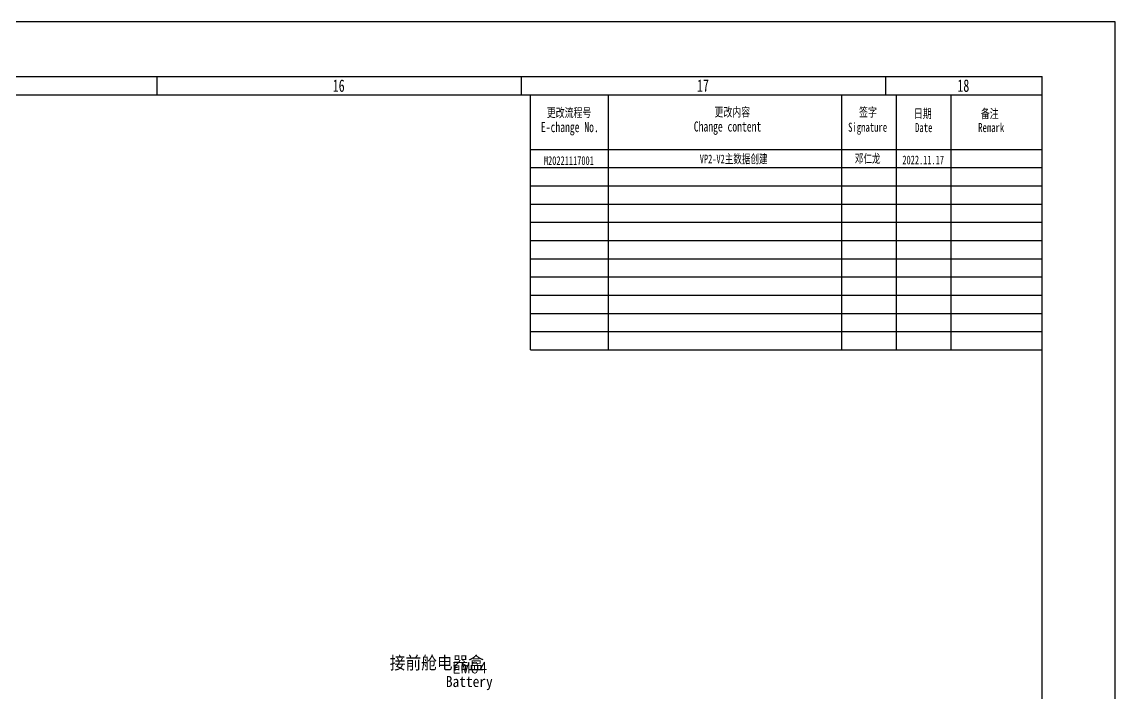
# Model space of a CAD drawing. Header units: inches. Extents: x 47316 to 59086, y 3141 to 11743.
# Drawn here: x 51730.7 to 52030.9, y 11397 to 11581.2 of the extents above; entities that cross this region are included whole.
import ezdxf

# ---------------------------------------------------------------- set-up
doc = ezdxf.new("R2010")
doc.units = ezdxf.units.IN
doc.header["$MEASUREMENT"] = 0
doc.layers.add('_BLACK_HOLE', color=7, linetype='Continuous')
doc.styles.add('MtX_FangSong_GB2312', font='')
doc.styles.add('MtX_SimSun', font='')
doc.styles.add('MtX_仿宋_GB2312', font='')
doc.styles.get("Standard").update_dxf_attribs({"font": ''})
doc.styles.add('样式 1', font='仿宋_GB2312.ttf', dxfattribs={"width": 0.7, "height": 2.4})
doc.styles.add('样式 100', font='SimSun.ttf', dxfattribs={"width": 0.7, "height": 3.5})
doc.styles.get('MtX_FangSong_GB2312').set_extended_font_data('FangSong_GB2312')
doc.styles.get('MtX_SimSun').set_extended_font_data('SimSun')
doc.styles.get('MtX_仿宋_GB2312').set_extended_font_data('仿宋_GB2312')
doc.styles.get('Standard').set_extended_font_data('SimSun')

msp = doc.modelspace()

# ---------------------------------------------------------------- linework, layer by layer
at = {"color": 0, "lineweight": -3}
for p, q in [((52030.93, 11581.24), (50247.93, 11581.24)), ((52030.93, 10740.24), (52030.93, 11581.24)), ((50267.93, 11566.24), (52010.93, 11566.24)), ((51767.93, 11561.24), (51767.93, 11566.24)), ((51867.93, 11561.24), (51867.93, 11566.24)), ((51967.93, 11561.24), (51967.93, 11566.24)), ((52010.93, 11561.24), (52010.93, 11566.24)), ((50267.93, 11561.24), (52010.93, 11561.24)), ((52010.93, 10760.24), (52010.93, 11561.24))]:
    msp.add_line(p, q, dxfattribs=at)
at = {"layer": '_BLACK_HOLE', "color": 0, "lineweight": -3}
for p, q in [((51870.43, 11491.24), (51870.43, 11561.24)), ((51891.85, 11491.24), (51891.85, 11561.24)), ((51955.93, 11491.24), (51955.93, 11561.24)), ((51970.93, 11491.24), (51970.93, 11561.24)), ((51985.93, 11491.24), (51985.93, 11561.24)), ((51870.43, 11546.24), (52010.93, 11546.24)), ((51870.43, 11541.24), (52010.93, 11541.24)), ((51870.43, 11536.24), (52010.93, 11536.24)), ((51870.43, 11531.24), (52010.93, 11531.24)), ((51870.43, 11526.24), (52010.93, 11526.24)), ((51870.43, 11521.24), (52010.93, 11521.24)), ((51870.43, 11516.24), (52010.93, 11516.24)), ((51870.43, 11511.24), (52010.93, 11511.24)), ((51870.43, 11506.24), (52010.93, 11506.24)), ((51870.43, 11501.24), (52010.93, 11501.24)), ((51870.43, 11496.24), (52010.93, 11496.24)), ((51870.43, 11491.24), (52010.93, 11491.24))]:
    msp.add_line(p, q, dxfattribs=at)

# ---------------------------------------------------------------- texts
at = {"color": 0, "lineweight": -3, "width": 0.7}
for s, height, style, p in [('16', 3.4, 'MtX_SimSun', (51816.12, 11562.04)), ('17', 3.4, 'MtX_SimSun', (51916.13, 11562.04)), ('18', 3.4, 'MtX_SimSun', (51987.63, 11562.04)), ('M20221117001', 2.4, '样式 1', (51874.08, 11541.97)), ('VP2-V2主数据创建', 2.4, 'MtX_仿宋_GB2312', (51916.88, 11542.41)), ('邓仁龙', 2.4, 'MtX_仿宋_GB2312', (51959.46, 11542.5)), ('2022.11.17', 2.4, 'MtX_仿宋_GB2312', (51972.51, 11542.14))]:
    msp.add_text(s, height=height, dxfattribs=dict(at, style=style)).set_placement(p)
at = {"color": 0, "lineweight": -3, "width": 0.9}
msp.add_text('接前舱电器盒', height=3.51, dxfattribs=at).set_placement((51831.76, 11403.57))
at = {"color": 6, "linetype": 'Continuous', "lineweight": 20, "char_height": 3, "attachment_point": 1, "style": '样式 100'}
for s, insert, width in [('\\Fromans.shx;\\W0.9000000000;\\T1.0000000000;\\o\\lEM04', (51848.97, 11405.51), 10.6714), ('\\f黑体|b0|i0|c1|p0;\\W0.9000000000;\\T1.0000000000;\\o\\lBattery', (51847.16, 11401.69), 13.591)]:
    msp.add_mtext(s, dxfattribs=dict(at, insert=insert, width=width))
at = {"layer": '_BLACK_HOLE', "color": 0, "lineweight": -3, "width": 0.7}
for s, height, style, p in [('更改流程号', 2.5, 'MtX_SimSun', (51874.87, 11555.09)), ('更改内容', 2.5, 'MtX_SimSun', (51920.91, 11555.26)), ('签字', 2.5, 'MtX_FangSong_GB2312', (51960.61, 11555.23)), ('日期', 2.5, 'MtX_SimSun', (51975.67, 11554.84)), ('备注', 2.5, 'MtX_SimSun', (51994.05, 11554.81)), ('E-change No.', 2.7775, 'MtX_SimSun', (51873.27, 11550.98)), ('Change content', 2.7775, 'MtX_SimSun', (51915.24, 11551.14)), ('Signature', 2.5, 'MtX_SimSun', (51957.61, 11551.08)), ('Date', 2.5, 'MtX_SimSun', (51975.99, 11550.99)), ('Remark', 2.5, 'MtX_SimSun', (51993.33, 11550.99))]:
    msp.add_text(s, height=height, dxfattribs=dict(at, style=style)).set_placement(p)

doc.saveas('drawing.dxf')
